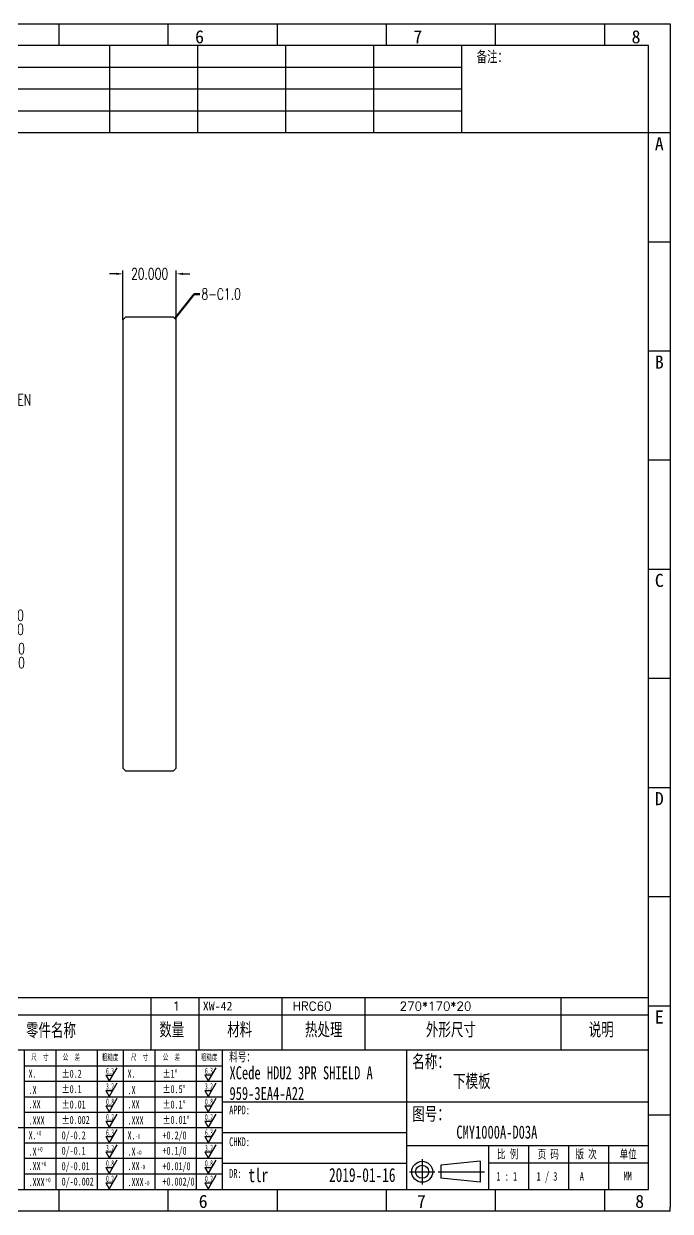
# Model space of a CAD drawing. Header units: millimetres. Extents: x -2852 to 5627, y -2271 to 1849.
# Drawn here: x 3263.6 to 3506, y -1220.9 to -775.8 of the extents above; entities that cross this region are included whole.
import ezdxf
from ezdxf.enums import TextEntityAlignment as Align

# ---------------------------------------------------------------- set-up
doc = ezdxf.new("R2010")
doc.units = ezdxf.units.MM
doc.header["$PDSIZE"] = 3
for name, color, linetype in [('1', 7, 'Continuous'), ('41', 1, 'Continuous'), ('D03', 7, 'Continuous')]:
    doc.layers.add(name, color=color, linetype=linetype)
doc.styles.add('CH', font='仿宋_GB2312_0.ttf')
doc.styles.add('jet02', font='simplex.shx', dxfattribs={"width": 0.7})
doc.styles.add('SIMPLEX', font='SIMPLEX')
doc.styles.get("Standard").update_dxf_attribs({"font": '仿宋_GB2312_0.ttf', "width": 0.7})
doc.styles.add('tk', font='', dxfattribs={"width": 0.7})
doc.styles.add('tk 2', font='仿宋_GB2312_0.ttf', dxfattribs={"width": 0.65})
doc.styles.get('tk').set_extended_font_data('NSimSun')
doc.dimstyles.new('jet02', dxfattribs={"dimtxt": 3.5, "dimasz": 2.1, "dimexe": 1, "dimexo": 0, "dimgap": 0.5, "dimtad": 0, "dimtoh": 1, "dimdec": 3, "dimzin": 9, "dimdsep": 46, "dimtxsty": 'jet02', "dimcen": 0, "dimclrt": 256, "dimazin": 2, "dimtfac": 1, "dimtdec": 3, "dimtofl": 0, "dimtmove": 0, "dimatfit": 1, "dimfxl": 0, "dimarcsym": 0})

# ---------------------------------------------------------------- blocks, each defined once
blk = doc.blocks.new('A3-N')
at = {"layer": '1', "color": 1}
for p, q in [((0, 296.73), (420, 296.73)), ((267.27, 291.27), (267.27, 296.73)), ((294.55, 291.27), (294.55, 296.73)), ((321.82, 291.27), (321.82, 296.73)), ((349.09, 291.27), (349.09, 296.73)), ((376.36, 291.27), (376.36, 296.73)), ((403.64, 291.27), (403.64, 296.73)), ((420, 296.73), (420, 1)), ((420, 269.45), (414.55, 269.45)), ((420, 242.18), (414.55, 242.18)), ((420, 214.91), (414.55, 214.91)), ((420, 187.64), (414.55, 187.64)), ((420, 160.36), (414.55, 160.36)), ((420, 133.09), (414.55, 133.09)), ((420, 105.82), (414.55, 105.82)), ((420, 78.55), (414.55, 78.55)), ((420, 51.27), (414.55, 51.27)), ((222.45, 49.09), (414.55, 49.09)), ((290.18, 49.09), (290.18, 40.36)), ((302.18, 49.09), (302.18, 40.36)), ((322.91, 49.09), (322.91, 40.36)), ((343.64, 49.09), (343.64, 40.36)), ((392.73, 40.36), (392.73, 49.09)), ((258.55, 40.36), (258.55, 5.44)), ((266.45, 40.36), (266.45, 5.44)), ((276.78, 40.36), (276.78, 5.45)), ((291.18, 40.36), (291.18, 5.45)), ((301.51, 40.37), (301.51, 5.46)), ((308.01, 40.36), (308.01, 5.45)), ((354.09, 40.36), (354.09, 5.45)), ((308.01, 32.39), (258.55, 32.39)), ((308.01, 28.54), (258.55, 28.54)), ((414.55, 27.27), (308.01, 27.27)), ((308.01, 24.69), (258.55, 24.69)), ((420, 24), (414.55, 24)), ((354.09, 19.63), (308.01, 19.63)), ((308.01, 16.99), (258.55, 16.99)), ((414.55, 16.36), (354.09, 16.36)), ((374.55, 16.36), (374.55, 5.45)), ((384.55, 16.36), (384.55, 5.45)), ((394.55, 16.36), (394.55, 5.45)), ((404.55, 16.36), (404.55, 5.45)), ((308.01, 13.14), (258.55, 13.14)), ((308.01, 11.99), (354.09, 11.99)), ((372.51, 12.49), (362.69, 11.5)), ((372.51, 12.49), (372.51, 7.25)), ((414.55, 12), (374.55, 12)), ((308.01, 9.29), (258.55, 9.29)), ((362.69, 11.5), (362.69, 8.23)), ((372.51, 7.25), (362.69, 8.23)), ((267.27, 0), (267.27, 5.45)), ((294.55, 0), (294.55, 5.45)), ((321.82, 0), (321.82, 5.45)), ((349.09, 0), (349.09, 5.45)), ((376.36, 0), (376.36, 5.45)), ((403.64, 0), (403.64, 5.45)), ((420, 0), (1, 0)), ((420, 0), (420, 1))]:
    blk.add_line(p, q, dxfattribs=at)
at = {"layer": '1'}
for p, q in [((414.55, 278.18), (414.55, 284.73)), ((221.45, 40.36), (414.55, 40.36)), ((221.45, 40.36), (414.55, 40.36)), ((283.28, 40.36), (283.28, 5.45)), ((308.01, 36.24), (258.55, 36.24)), ((308.01, 20.84), (254.41, 20.84))]:
    blk.add_line(p, q, dxfattribs=at)
at = {"layer": '1', "color": 1, "ltscale": 0.05}
for p, q in [((281.68, 35.84), (279.79, 32.56)), ((306.41, 35.84), (304.52, 32.56)), ((278.93, 34.04), (279.79, 32.56)), ((278.93, 34.04), (280.65, 34.04)), ((303.66, 34.05), (304.52, 32.56)), ((303.66, 34.05), (305.38, 34.05)), ((278.93, 30.19), (279.79, 28.71)), ((278.93, 30.19), (280.65, 30.19)), ((281.68, 31.99), (279.79, 28.71)), ((303.66, 30.2), (305.38, 30.2)), ((303.66, 30.2), (304.52, 28.71)), ((306.41, 31.99), (304.52, 28.71)), ((281.68, 28.14), (279.79, 24.86)), ((306.41, 28.14), (304.52, 24.86)), ((278.93, 26.34), (279.79, 24.86)), ((278.93, 26.34), (280.65, 26.34)), ((281.68, 24.29), (279.79, 21.01)), ((303.66, 26.35), (304.52, 24.86)), ((303.66, 26.35), (305.38, 26.35)), ((306.41, 24.29), (304.52, 21.01)), ((278.93, 22.49), (280.65, 22.49)), ((278.93, 22.49), (279.79, 21.01)), ((303.66, 22.5), (305.38, 22.5)), ((303.66, 22.5), (304.52, 21.01)), ((278.93, 18.66), (279.79, 17.17)), ((278.93, 18.66), (280.65, 18.66)), ((281.68, 20.45), (279.79, 17.17)), ((303.66, 18.66), (304.52, 17.18)), ((303.66, 18.66), (305.38, 18.66)), ((306.41, 20.46), (304.52, 17.18)), ((281.68, 16.6), (279.79, 13.32)), ((306.41, 16.61), (304.52, 13.33)), ((278.93, 14.81), (280.65, 14.81)), ((278.93, 14.81), (279.79, 13.32)), ((281.68, 12.75), (279.79, 9.47)), ((303.66, 14.81), (305.38, 14.81)), ((303.66, 14.81), (304.52, 13.33)), ((306.41, 12.76), (304.52, 9.48)), ((278.93, 10.96), (279.79, 9.47)), ((278.93, 10.96), (280.65, 10.96)), ((303.66, 10.96), (304.52, 9.48)), ((303.66, 10.96), (305.38, 10.96)), ((306.41, 8.91), (304.52, 5.63)), ((278.93, 7.11), (279.79, 5.62)), ((278.93, 7.11), (280.65, 7.11)), ((281.68, 8.9), (279.79, 5.62)), ((303.66, 7.11), (305.38, 7.11)), ((303.66, 7.11), (304.52, 5.63))]:
    blk.add_line(p, q, dxfattribs=at)
at = {"layer": '1', "color": 1, "ltscale": 0.1}
for p, q in [((358.01, 13.02), (358.01, 6.71)), ((354.86, 9.87), (361.17, 9.87)), ((362.03, 9.87), (373.54, 9.87))]:
    blk.add_line(p, q, dxfattribs=at)
at = {"layer": '1'}
blk.add_lwpolyline([(221.45, 5.45), (414.55, 5.45), (414.55, 291.27), (5.45, 291.27), (5.45, 5.45), (414.55, 5.45)], dxfattribs=at)
at = {"layer": '1', "color": 1}
for radius in [2.62, 1.64]:
    blk.add_circle((358.01, 9.87), radius, dxfattribs=at)
at = {"layer": '41'}
for p, q in [((279.82, 291.27), (279.82, 269.45)), ((301.82, 291.27), (301.82, 269.45)), ((323.82, 291.27), (323.82, 269.45)), ((345.82, 291.27), (345.82, 269.45)), ((367.82, 291.27), (367.82, 269.45)), ((367.82, 285.82), (5.45, 285.82)), ((367.82, 280.36), (5.45, 280.36)), ((367.82, 274.91), (5.45, 274.91)), ((414.55, 269.45), (5.45, 269.45))]:
    blk.add_line(p, q, dxfattribs=at)
at = {"layer": '1', "color": 1}
for s, p in [('6', (302.36, 295.11)), ('7', (356.91, 295.11)), ('8', (411.45, 295.11)), ('6', (303.26, 4.11)), ('7', (357.81, 4.11)), ('8', (412.35, 4.11))]:
    blk.add_text(s, height=3.27, dxfattribs=at).set_placement(p, align=Align.TOP_CENTER)
at = {"layer": '1', "style": 'tk', "width": 0.7}
blk.add_text('备注：', height=2.727, dxfattribs=at).set_placement((375.51, 288.55), align=Align.MIDDLE)
at = {"layer": '1', "color": 1}
for s, p in [('A', (418.37, 268.36)), ('B', (418.37, 213.82)), ('C', (418.37, 159.27)), ('D', (418.37, 104.73)), ('E', (418.37, 50.18))]:
    blk.add_text(s, height=3.27, dxfattribs=at).set_placement(p, align=Align.TOP_RIGHT)
at = {"layer": '1', "color": 1, "style": 'tk 2', "width": 0.7}
for s, height, p in [('数量', 3.273, (292.3, 43.78)), ('材料', 3.273, (309.27, 43.78)), ('热处理', 3.273, (328.71, 43.78)), ('外形尺寸', 3.273, (358.94, 43.78)), ('说明', 3.273, (399.61, 43.78)), ('零件名称', 3.273, (258.97, 43.61)), ('料号：', 2.182, (309.77, 37.46)), ('名称：', 3.273, (355.52, 35.79)), ('图号：', 3.273, (355.52, 22.7)), ('比 例', 2.182, (376.69, 13.18)), ('页 码', 2.182, (386.85, 13.18)), ('版 次', 2.182, (396.31, 13.18)), ('单位', 2.182, (407.35, 13.18))]:
    blk.add_text(s, height=height, dxfattribs=at).set_placement(p)
at = {"layer": '1', "color": 1, "ltscale": 0.05, "style": 'tk 2', "width": 0.5}
for s, p in [('6.3', (279.01, 34.26)), ('6.3', (303.74, 34.27)), ('3.2', (279.01, 30.41)), ('3.2', (303.74, 30.42)), ('0.8', (279.01, 26.56)), ('0.8', (303.74, 26.57)), ('0.2', (279.01, 22.71)), ('0.2', (303.74, 22.72)), ('6.3', (279.01, 18.87)), ('6.3', (303.74, 18.88)), ('3.2', (279.01, 15.02)), ('3.2', (303.74, 15.03)), ('0.8', (279.01, 11.17)), ('0.8', (303.74, 11.18)), ('0.2', (279.01, 7.32)), ('0.2', (303.74, 7.33))]:
    blk.add_text(s, height=1.6, dxfattribs=at).set_placement(p)
at = {"layer": '1', "color": 1, "style": 'tk 2', "width": 0.7}
for s, p in [('X.', (259.64, 34.37)), ('%%P0.2', (267.9, 34.37)), ('X.', (284.37, 34.37)), ('%%P1%%D', (293.12, 34.37)), ('.X', (259.64, 30.28)), ('%%P0.1', (267.9, 30.52)), ('.X', (284.37, 30.28)), ('%%P0.5%%D', (293.12, 30.52)), ('.XX', (259.64, 26.71)), ('%%P0.01', (267.9, 26.67)), ('.XX', (284.37, 26.71)), ('%%P0.1%%D', (293.12, 26.67)), ('%%P0.002', (267.9, 22.82)), ('%%P0.01%%D', (293.12, 22.82)), ('.XXX', (259.64, 22.68)), ('.XXX', (284.37, 22.68)), ('X.', (259.64, 18.97)), ('0/-0.2', (267.9, 18.97)), ('X.', (284.37, 18.97)), ('+0.2/0', (293.12, 18.97)), ('.X', (259.64, 14.88)), ('0/-0.1', (267.9, 15.12)), ('.X', (284.37, 14.88)), ('+0.1/0', (293.12, 15.12)), ('.XX', (259.64, 11.31)), ('0/-0.01', (267.9, 11.27)), ('.XX', (284.37, 11.31)), ('+0.01/0', (293.12, 11.27)), ('.XXX', (259.64, 7.28)), ('0/-0.002', (267.9, 7.42)), ('.XXX', (284.37, 7.28)), ('+0.002/0', (293.12, 7.42))]:
    blk.add_text(s, height=2, dxfattribs=at).set_placement(p, align=Align.MIDDLE_LEFT)
at = {"layer": '1', "style": 'tk 2', "width": 0.7}
for s, p in [('APPD:', (309.77, 24.21)), ('CHKD:', (309.77, 16.27)), ('DR:', (309.77, 8.35))]:
    blk.add_text(s, height=2.182, dxfattribs=at).set_placement(p)
at = {"layer": '1', "color": 7, "style": 'tk 2', "width": 0.7}
blk.add_text('MM', height=2.182, dxfattribs=at).set_placement((408.31, 7.75))
at = {"layer": '1', "color": 1, "ltscale": 0.05, "char_height": 1.5, "width": 6.3627, "attachment_point": 1, "style": 'tk 2'}
for s, insert in [('尺  寸', (260.31, 39.25)), ('公  差', (268.17, 39.25)), ('粗糙度', (277.98, 39.25)), ('尺  寸', (285.2, 39.25)), ('公  差', (293.18, 39.25)), ('粗糙度', (302.71, 39.26))]:
    blk.add_mtext(s, dxfattribs=dict(at, insert=insert))
at = {"layer": '1', "color": 1, "ltscale": 0.05, "char_height": 1.2, "width": 5.1396, "attachment_point": 1, "line_spacing_factor": 0.8, "style": 'tk 2'}
for s, insert in [('+0', (261.58, 20.13)), ('-0', (286.31, 19.33)), ('+0', (261.88, 16.09)), ('-0', (286.61, 15.29)), ('+0', (262.79, 12.45)), ('-0', (287.51, 11.65)), ('+0', (263.87, 8.44)), ('-0', (288.59, 7.64))]:
    blk.add_mtext(s, dxfattribs=dict(at, insert=insert))
at = {"layer": '1', "style": 'tk 2', "width": 0.7}
for tag, p in [('PATR-NO1', (309.84, 32.96)), ('TITLE', (365.74, 30.9)), ('PATR-NO2', (309.84, 27.81)), ('DWG-NO:', (366.54, 18.14))]:
    blk.add_attdef(tag, p, '', height=3.27, dxfattribs=at)
at = {"layer": '1', "color": 1, "style": 'tk 2', "width": 0.7}
for tag, p in [('DRAW', (314.55, 7.27)), ('DATE', (334.72, 7.32))]:
    blk.add_attdef(tag, p, '', height=3.49, dxfattribs=at)
at = {"layer": '1', "style": 'tk 2', "width": 0.7}
for tag, p in [('SCALE', (376.55, 8.73)), ('SHEET', (386.6, 8.72)), ('REV', (397.38, 8.73))]:
    blk.add_attdef(tag, text='', height=2.18, dxfattribs=at).set_placement(p, align=Align.MIDDLE_LEFT)
blk = doc.blocks.new('FB3')
at = {"layer": '1', "color": 1}
for p, q in [((0, 4.36), (193.09, 4.36)), ((0, 4.36), (0, 0)), ((10.91, 4.36), (10.91, 0)), ((24, 4.36), (24, 0)), ((68.73, 4.36), (68.73, 0)), ((80.73, 4.36), (80.73, 0)), ((101.45, 4.36), (101.45, 0)), ((122.18, 4.36), (122.18, 0)), ((171.27, 0), (171.27, 4.36))]:
    blk.add_line(p, q, dxfattribs=at)
at = {"layer": '1'}
for tag, style, p in [('ITEM', 'SIMPLEX', (4.36, 2.18)), ('PARTNO', 'SIMPLEX', (12, 2.18)), ('QTY', 'SIMPLEX', (74.18, 2.18)), ('MATL', 'CH', (81.72, 2.18)), ('FINISH', 'SIMPLEX', (104.17, 2.18)), ('SPEC', 'SIMPLEX', (130.91, 2.18)), ('REMARK', 'SIMPLEX', (174.06, 2.18))]:
    blk.add_attdef(tag, text='', height=2.18, dxfattribs=dict(at, style=style)).set_placement(p, align=Align.MIDDLE_LEFT)
at = {"layer": '1', "style": 'tk', "width": 0.7}
blk.add_attdef('DIE', text='', height=2.18, dxfattribs=at).set_placement((24.43, 2.18), align=Align.MIDDLE_LEFT)
blk = doc.blocks.new('*D4875')
at = {"layer": '41', "ltscale": 0.05}
blk.add_line((427.71, 2215.76), (446.96, 2215.76), dxfattribs=at)
at = {"layer": 'Defpoints', "color": 0, "ltscale": 0.05}
for p in [(163.21, 2345.26), (427.71, 2215.76), (446.96, 2215.76)]:
    blk.add_point(p, dxfattribs=at)
at = {"layer": '41', "ltscale": 0.05, "insert": (455.96, 2215.76), "char_height": 4.2, "attachment_point": 5, "style": 'jet02'}
blk.add_mtext('129.500', dxfattribs=at)
blk = doc.blocks.new('*D4876')
at = {"layer": '41', "ltscale": 0.05}
for p, q in [((438.25, 2218.26), (441.92, 2221.01)), ((441.92, 2221.01), (446.96, 2221.01)), ((433.21, 2218.26), (438.25, 2218.26))]:
    blk.add_line(p, q, dxfattribs=at)
at = {"layer": 'Defpoints', "color": 0, "ltscale": 0.05}
for p in [(163.21, 2345.26), (446.96, 2221.01), (433.21, 2218.26)]:
    blk.add_point(p, dxfattribs=at)
at = {"layer": '41', "ltscale": 0.05, "insert": (455.96, 2221.01), "char_height": 4.2, "attachment_point": 5, "style": 'jet02'}
blk.add_mtext('127.000', dxfattribs=at)
blk = doc.blocks.new('*D4877')
at = {"layer": '41', "ltscale": 0.05}
blk.add_line((433.21, 2228.26), (446.96, 2228.26), dxfattribs=at)
at = {"layer": 'Defpoints', "color": 0, "ltscale": 0.05}
for p in [(163.21, 2345.26), (433.21, 2228.26), (446.96, 2228.26)]:
    blk.add_point(p, dxfattribs=at)
at = {"layer": '41', "ltscale": 0.05, "insert": (455.68, 2228.26), "char_height": 4.2, "attachment_point": 5, "style": 'jet02'}
blk.add_mtext('117.000', dxfattribs=at)
blk = doc.blocks.new('*D4878')
at = {"layer": '41', "ltscale": 0.05}
for p, q in [((427.71, 2230.76), (436.88, 2230.76)), ((436.88, 2230.76), (441.92, 2233.51)), ((441.92, 2233.51), (446.96, 2233.51))]:
    blk.add_line(p, q, dxfattribs=at)
at = {"layer": 'Defpoints', "color": 0, "ltscale": 0.05}
for p in [(163.21, 2345.26), (427.71, 2230.76), (446.96, 2233.51)]:
    blk.add_point(p, dxfattribs=at)
at = {"layer": '41', "ltscale": 0.05, "insert": (455.68, 2233.51), "char_height": 4.2, "attachment_point": 5, "style": 'jet02'}
blk.add_mtext('114.500', dxfattribs=at)
blk = doc.blocks.new('*D4883')
at = {"layer": '41', "ltscale": 0.05}
blk.add_line((351.71, 2314.26), (446.96, 2314.26), dxfattribs=at)
at = {"layer": 'Defpoints', "color": 0, "ltscale": 0.05}
for p in [(163.21, 2345.26), (351.71, 2314.26), (446.96, 2314.26)]:
    blk.add_point(p, dxfattribs=at)
at = {"layer": '41', "ltscale": 0.05, "insert": (457.29, 2314.26), "char_height": 4.2, "attachment_point": 5, "style": 'jet02'}
blk.add_mtext('31.0{\\C1; CEN }', dxfattribs=at)
blk = doc.blocks.new('*D4892')
at = {"layer": '41', "ltscale": 0.05}
for p, q in [((498.44, 2361.51), (495.92, 2361.51)), ((500.96, 2344.26), (500.96, 2362.71)), ((520.96, 2344.26), (520.96, 2362.71)), ((523.48, 2361.51), (526, 2361.51))]:
    blk.add_line(p, q, dxfattribs=at)
for points in [[(498.44, 2361.09), (498.44, 2361.93), (500.96, 2361.51)], [(523.48, 2361.93), (523.48, 2361.09), (520.96, 2361.51)]]:
    blk.add_solid(points, dxfattribs=at)
at = {"layer": 'Defpoints', "color": 0, "ltscale": 0.05}
for p in [(520.96, 2361.51), (500.96, 2344.26), (520.96, 2344.26)]:
    blk.add_point(p, dxfattribs=at)
at = {"layer": '41', "ltscale": 0.05, "insert": (510.96, 2361.51), "char_height": 4.2, "attachment_point": 5, "style": 'jet02'}
blk.add_mtext('20.000', dxfattribs=at)

msp = doc.modelspace()

# ---------------------------------------------------------------- linework, layer by layer
at = {"layer": 'D03', "ltscale": 0.05}
msp.add_lwpolyline([(3300.8171, -1054.7575), (3301.8171, -1055.7575), (3319.8171, -1055.7575), (3320.8171, -1054.7575), (3320.8171, -886.7575), (3319.8171, -885.7575), (3301.8171, -885.7575), (3300.8171, -886.7575)], close=True, dxfattribs=at)

# ---------------------------------------------------------------- block references
at = {"layer": '1', "ltscale": 0.05, "xscale": 1.5, "yscale": 1.5, "zscale": 1.5}
for name, p, values in [('A3-N', (2875.9942, -1220.8642), {'DWG-NO:': 'CMY1000A-D03A', 'TITLE': '下模板', 'REV': 'A', 'SHEET': '1 / 3', 'DRAW': 'tlr', 'DATE': '2019-01-16', 'PATR-NO1': 'XCede HDU2 3PR SHIELD A', 'PATR-NO2': '959-3EA4-A22', 'SCALE': '1 : 1'}), ('FB3', (3208.176, -1147.2278), {'PARTNO': 'D03A', 'ITEM': '1', 'DIE': 'DIE PLATE', 'QTY': '1', 'MATL': 'XW-42', 'FINISH': 'HRC60', 'SPEC': '270*170*20'})]:
    msp.add_blockref(name, p, dxfattribs=at).add_auto_attribs(values)

# ---------------------------------------------------------------- texts
at = {"layer": '41', "ltscale": 0.05, "insert": (3330.2353, -877.0844), "char_height": 4.2, "attachment_point": 4, "style": 'jet02'}
msp.add_mtext('8-C1.0', dxfattribs=at)

# ---------------------------------------------------------------- dimensions: what is measured, and where the dimension line sits
at = {"layer": '41', "ltscale": 0.05}
dim = msp.add_linear_dim(base=(3320.8171, -869.5059), p1=(3300.8171, -886.7575), p2=(3320.8171, -886.7575), dimstyle='jet02', override={"dimscale": 1.2, "dimtoh": 0, "dimzin": 1, "dimclrd": 256, "dimclre": 256, "dimadec": 3, "dimazin": 0, "dimatfit": 3, "dimlwd": 65535, "dimlwe": 65535}, dxfattribs=at)
dim.commit()
dim.dimension.update_dxf_attribs({"geometry": '*D4892', "text_midpoint": (3310.8171, -869.5059), "insert": (2799.8548, -3231.0141)})
for feature_location, offset, picture, middle in [((3227.5659, -1015.2575), (19.2445, 0), '*D4875', (3255.8104, -1015.2575)), ((3233.0659, -1012.7575), (13.7445, 2.75), '*D4876', (3255.8104, -1010.0075)), ((3233.0659, -1002.7575), (13.7445, 0), '*D4877', (3255.5304, -1002.7575)), ((3227.5659, -1000.2575), (19.2445, 2.75), '*D4878', (3255.5304, -997.5075))]:
    dim = msp.add_ordinate_dim(feature_location=feature_location, offset=offset, dtype=0, origin=(2963.0659, -885.7575), dimstyle='jet02', override={"dimscale": 1.2, "dimtoh": 0, "dimzin": 1, "dimclrd": 256, "dimclre": 256, "dimadec": 3, "dimazin": 0, "dimatfit": 3, "dimlwd": 65535, "dimlwe": 65535}, dxfattribs=at)
    dim.commit()
    dim.dimension.update_dxf_attribs({"geometry": picture, "text_midpoint": middle, "insert": (2799.8548, -3231.0141)})
dim = msp.add_ordinate_dim(feature_location=(3151.5659, -916.7575), offset=(95.2445, 0), dtype=0, origin=(2963.0659, -885.7575), text='<>{\\C1; CEN }', dimstyle='jet02', override={"dimscale": 1.2, "dimtoh": 0, "dimdec": 1, "dimzin": 1, "dimclrd": 256, "dimclre": 256, "dimadec": 1, "dimazin": 0, "dimatfit": 3, "dimlwd": 65535, "dimlwe": 65535}, dxfattribs=at)
dim.commit()
dim.dimension.update_dxf_attribs({"geometry": '*D4883', "text_midpoint": (3257.1404, -916.7575), "insert": (2799.8548, -3231.0141)})

# ---------------------------------------------------------------- leaders
at = {"layer": '41', "ltscale": 0.05, "annotation_type": 0, "has_hookline": 1, "hookline_direction": 0, "text_width": 14.98}
msp.add_leader([(3320.3171, -886.2575), (3327.5353, -877.0844), (3329.6353, -877.0844)], dimstyle='jet02', override={"dimscale": 1.2, "dimtoh": 0, "dimdec": 1, "dimzin": 1, "dimclrd": 256, "dimclre": 256, "dimadec": 1, "dimazin": 0, "dimatfit": 3, "dimlwd": 65535, "dimlwe": 65535}, dxfattribs=at)

doc.saveas('drawing.dxf')
